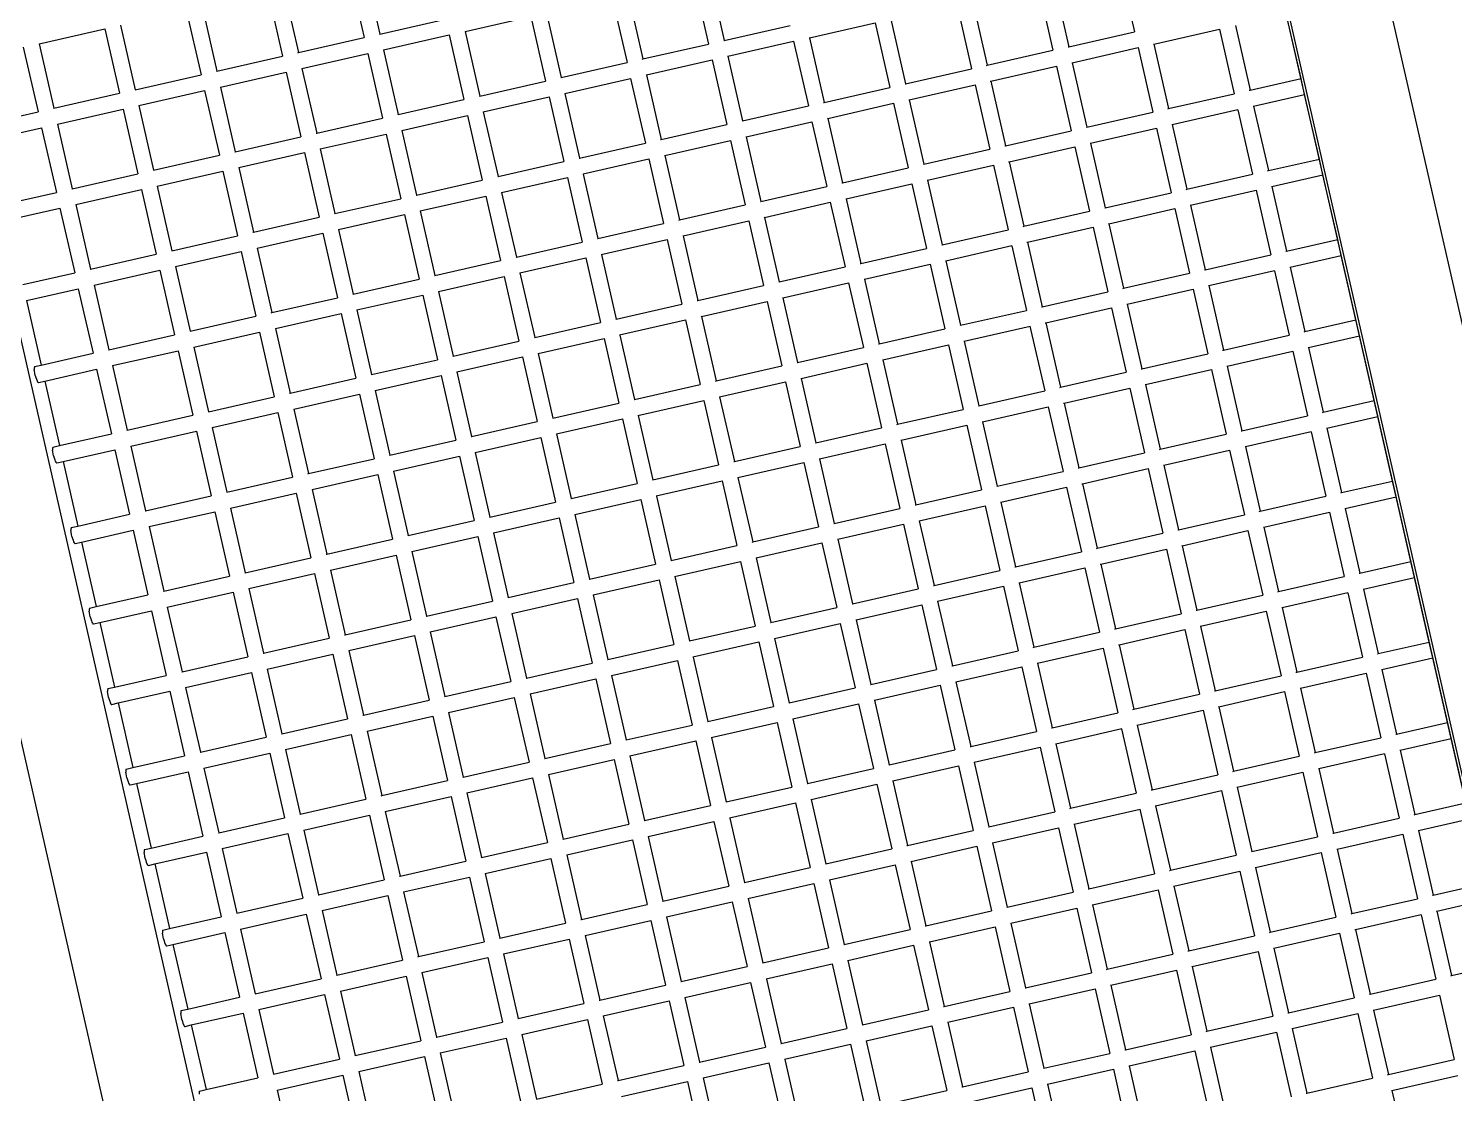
# Model space of a CAD drawing. Header units: inches. Extents: x -1841 to -80, y -100 to 1021.
# Drawn here: x -463.329 to -462.561, y 568.249 to 568.823 of the extents above; entities that cross this region are included whole.
import ezdxf

# ---------------------------------------------------------------- set-up
doc = ezdxf.new("R2010")
doc.units = ezdxf.units.IN
doc.header["$MEASUREMENT"] = 0
doc.layers.add('Edges', color=7, linetype='Continuous')

# ---------------------------------------------------------------- blocks, each defined once
blk = doc.blocks.new('infrared patio heater fr')
at = {"layer": 'Edges'}
for p, q in [((-40, 8.228), (40, 8.228)), ((-40, 6.998), (40, 6.998)), ((38, 6.971), (-38, 6.971)), ((1.406, 6.971), (0.593, 6.971)), ((1.406, 6.329), (1.406, 6.971)), ((1.606, 6.971), (1.406, 6.971)), ((1.607, 6.329), (1.606, 6.971)), ((2.42, 6.971), (1.606, 6.971)), ((2.42, 6.329), (2.42, 6.971)), ((2.619, 6.971), (2.42, 6.971)), ((2.621, 6.329), (2.619, 6.971)), ((3.433, 6.971), (2.619, 6.971)), ((3.433, 6.329), (3.433, 6.971)), ((3.633, 6.971), (3.433, 6.971)), ((3.634, 6.329), (3.633, 6.971)), ((4.446, 6.971), (3.633, 6.971)), ((4.446, 6.329), (4.446, 6.971)), ((4.646, 6.971), (4.446, 6.971)), ((4.647, 6.329), (4.646, 6.971)), ((5.46, 6.971), (4.646, 6.971)), ((5.46, 6.329), (5.46, 6.971)), ((5.659, 6.971), (5.46, 6.971)), ((5.661, 6.329), (5.659, 6.971)), ((6.473, 6.971), (5.659, 6.971)), ((6.473, 6.329), (6.473, 6.971)), ((6.673, 6.971), (6.473, 6.971)), ((6.674, 6.329), (6.673, 6.971)), ((7.486, 6.971), (6.673, 6.971)), ((7.486, 6.329), (7.486, 6.971)), ((7.686, 6.971), (7.486, 6.971)), ((7.687, 6.329), (7.686, 6.971)), ((8.5, 6.971), (7.686, 6.971)), ((8.5, 6.329), (8.5, 6.971)), ((8.699, 6.971), (8.5, 6.971)), ((8.701, 6.329), (8.699, 6.971)), ((9.513, 6.971), (8.699, 6.971)), ((9.513, 6.329), (9.513, 6.971)), ((9.713, 6.971), (9.513, 6.971)), ((9.714, 6.329), (9.713, 6.971)), ((10.526, 6.971), (9.713, 6.971)), ((10.526, 6.329), (10.526, 6.971)), ((10.727, 6.329), (10.726, 6.971)), ((11.54, 6.329), (11.54, 6.971)), ((11.741, 6.329), (11.739, 6.971)), ((12.553, 6.329), (12.553, 6.971)), ((0.594, 6.329), (1.406, 6.329)), ((1.406, 6.318), (1.406, 6.329)), ((1.606, 6.325), (1.607, 6.329)), ((1.607, 6.329), (2.42, 6.329)), ((2.42, 6.318), (2.42, 6.329)), ((2.619, 6.325), (2.621, 6.329)), ((2.621, 6.329), (3.433, 6.329)), ((3.433, 6.318), (3.433, 6.329)), ((3.633, 6.325), (3.634, 6.329)), ((3.634, 6.329), (4.446, 6.329)), ((4.446, 6.318), (4.446, 6.329)), ((4.646, 6.325), (4.647, 6.329)), ((4.647, 6.329), (5.46, 6.329)), ((5.46, 6.318), (5.46, 6.329)), ((5.659, 6.325), (5.661, 6.329)), ((5.661, 6.329), (6.473, 6.329)), ((6.473, 6.318), (6.473, 6.329)), ((6.673, 6.325), (6.674, 6.329)), ((6.674, 6.329), (7.486, 6.329)), ((7.486, 6.318), (7.486, 6.329)), ((7.686, 6.325), (7.687, 6.329)), ((7.687, 6.329), (8.5, 6.329)), ((8.5, 6.323), (8.5, 6.329)), ((8.5, 6.318), (8.5, 6.323)), ((8.699, 6.325), (8.701, 6.329)), ((8.701, 6.329), (9.513, 6.329)), ((9.513, 6.318), (9.513, 6.329)), ((9.713, 6.325), (9.714, 6.329)), ((9.714, 6.329), (10.526, 6.329)), ((10.526, 6.318), (10.526, 6.329)), ((10.726, 6.325), (10.727, 6.329)), ((10.727, 6.329), (11.54, 6.329)), ((11.54, 6.318), (11.54, 6.329)), ((11.739, 6.325), (11.741, 6.329)), ((11.741, 6.329), (12.553, 6.329)), ((12.553, 6.318), (12.553, 6.329)), ((0.594, 5.303), (0.593, 6.131)), ((0.595, 6.131), (1.406, 6.131)), ((1.406, 5.303), (1.406, 6.131)), ((1.607, 5.303), (1.606, 6.131)), ((1.609, 6.131), (2.42, 6.131)), ((2.42, 5.303), (2.42, 6.131)), ((2.621, 5.303), (2.619, 6.131)), ((2.622, 6.131), (3.433, 6.131)), ((3.433, 5.303), (3.433, 6.131)), ((3.634, 5.303), (3.633, 6.131)), ((3.635, 6.131), (4.446, 6.131)), ((4.446, 5.303), (4.446, 6.131)), ((4.647, 5.303), (4.646, 6.131)), ((4.649, 6.131), (5.46, 6.131)), ((5.46, 5.303), (5.46, 6.131)), ((5.661, 5.303), (5.659, 6.131)), ((5.662, 6.131), (6.473, 6.131)), ((6.473, 5.303), (6.473, 6.131)), ((6.674, 5.303), (6.673, 6.131)), ((6.675, 6.131), (7.486, 6.131)), ((7.486, 5.303), (7.486, 6.131)), ((7.687, 5.303), (7.686, 6.131)), ((7.689, 6.131), (8.5, 6.131)), ((8.5, 5.303), (8.5, 6.131)), ((8.701, 5.303), (8.699, 6.131)), ((8.702, 6.131), (9.513, 6.131)), ((9.513, 5.303), (9.513, 6.131)), ((9.714, 5.303), (9.713, 6.131)), ((9.715, 6.131), (10.526, 6.131)), ((10.526, 5.303), (10.526, 6.131)), ((10.727, 5.303), (10.726, 6.131)), ((10.729, 6.131), (11.54, 6.131)), ((11.54, 5.303), (11.54, 6.131)), ((11.741, 5.303), (11.739, 6.131)), ((11.742, 6.131), (12.553, 6.131)), ((12.553, 5.303), (12.553, 6.131)), ((12.754, 5.303), (12.753, 6.131)), ((12.755, 6.131), (13.566, 6.131)), ((13.566, 5.303), (13.566, 6.131)), ((13.767, 5.303), (13.766, 6.131)), ((0.593, 5.299), (0.594, 5.303)), ((0.594, 5.303), (1.406, 5.303)), ((1.406, 5.295), (1.406, 5.303)), ((1.606, 5.299), (1.607, 5.303)), ((1.607, 5.303), (2.42, 5.303)), ((2.42, 5.295), (2.42, 5.303)), ((2.619, 5.299), (2.621, 5.303)), ((2.621, 5.303), (3.433, 5.303)), ((3.433, 5.295), (3.433, 5.303)), ((3.633, 5.299), (3.634, 5.303)), ((3.634, 5.303), (4.446, 5.303)), ((4.446, 5.293), (4.446, 5.303)), ((4.646, 5.299), (4.647, 5.303)), ((4.647, 5.303), (5.46, 5.303)), ((5.46, 5.295), (5.46, 5.303)), ((5.659, 5.299), (5.661, 5.303)), ((5.661, 5.303), (6.473, 5.303)), ((6.473, 5.293), (6.473, 5.303)), ((6.673, 5.299), (6.674, 5.303)), ((6.674, 5.303), (7.486, 5.303)), ((7.486, 5.295), (7.486, 5.303)), ((7.686, 5.299), (7.687, 5.303)), ((7.687, 5.303), (8.5, 5.303)), ((8.5, 5.297), (8.5, 5.303)), ((8.5, 5.293), (8.5, 5.297)), ((8.699, 5.299), (8.701, 5.303)), ((8.701, 5.303), (9.513, 5.303)), ((9.513, 5.295), (9.513, 5.303)), ((9.713, 5.299), (9.714, 5.303)), ((9.714, 5.303), (10.526, 5.303)), ((10.526, 5.295), (10.526, 5.303)), ((10.726, 5.299), (10.727, 5.303)), ((10.727, 5.303), (11.54, 5.303)), ((11.54, 5.295), (11.54, 5.303)), ((11.739, 5.299), (11.741, 5.303)), ((11.741, 5.303), (12.553, 5.303)), ((12.553, 5.295), (12.553, 5.303)), ((12.753, 5.299), (12.754, 5.303)), ((12.754, 5.303), (13.566, 5.303)), ((13.566, 5.293), (13.566, 5.303)), ((13.766, 5.299), (13.767, 5.303)), ((13.767, 5.303), (14.58, 5.303)), ((-0.421, 5.105), (0.393, 5.105)), ((0.393, 4.277), (0.393, 5.105)), ((0.593, 5.105), (1.406, 5.105)), ((0.594, 4.277), (0.593, 5.105)), ((1.406, 4.277), (1.406, 5.105)), ((1.606, 5.105), (2.42, 5.105)), ((1.607, 4.277), (1.606, 5.105)), ((2.42, 4.277), (2.42, 5.105)), ((2.619, 5.105), (3.433, 5.105)), ((2.621, 4.277), (2.619, 5.105)), ((3.433, 4.277), (3.433, 5.105)), ((3.633, 5.105), (4.446, 5.105)), ((3.634, 4.277), (3.633, 5.105)), ((4.446, 4.277), (4.446, 5.105)), ((4.646, 5.105), (5.46, 5.105)), ((4.647, 4.277), (4.646, 5.105)), ((5.46, 4.277), (5.46, 5.105)), ((5.659, 5.105), (6.473, 5.105)), ((5.661, 4.277), (5.659, 5.105)), ((6.473, 4.277), (6.473, 5.105)), ((6.673, 5.105), (7.486, 5.105)), ((6.674, 4.277), (6.673, 5.105)), ((7.486, 4.277), (7.486, 5.105)), ((7.686, 5.105), (8.5, 5.105)), ((7.687, 4.277), (7.686, 5.105)), ((8.5, 4.277), (8.5, 5.105)), ((8.699, 5.105), (9.513, 5.105)), ((8.701, 4.277), (8.699, 5.105)), ((9.513, 4.277), (9.513, 5.105)), ((9.713, 5.105), (10.526, 5.105)), ((9.714, 4.277), (9.713, 5.105)), ((10.526, 4.277), (10.526, 5.105)), ((10.726, 5.105), (11.54, 5.105)), ((10.727, 4.277), (10.726, 5.105)), ((11.54, 4.277), (11.54, 5.105)), ((11.739, 5.105), (12.553, 5.105)), ((11.741, 4.277), (11.739, 5.105)), ((12.553, 4.277), (12.553, 5.105)), ((12.753, 5.105), (13.566, 5.105)), ((12.754, 4.277), (12.753, 5.105)), ((13.566, 4.277), (13.566, 5.105)), ((-0.419, 4.277), (0.393, 4.277)), ((0.393, 4.269), (0.393, 4.277)), ((0.593, 4.273), (0.594, 4.277)), ((0.594, 4.277), (1.406, 4.277)), ((1.406, 4.271), (1.406, 4.277)), ((1.606, 4.273), (1.607, 4.277)), ((1.607, 4.277), (2.42, 4.277)), ((2.42, 4.269), (2.42, 4.277)), ((2.619, 4.273), (2.621, 4.277)), ((2.621, 4.277), (3.433, 4.277)), ((3.433, 4.269), (3.433, 4.277)), ((3.633, 4.273), (3.634, 4.277)), ((3.634, 4.277), (4.446, 4.277)), ((4.446, 4.267), (4.446, 4.277)), ((4.646, 4.273), (4.647, 4.277)), ((4.647, 4.277), (5.46, 4.277)), ((5.46, 4.269), (5.46, 4.277)), ((5.659, 4.273), (5.661, 4.277)), ((5.661, 4.277), (6.473, 4.277)), ((6.473, 4.269), (6.473, 4.277)), ((6.673, 4.273), (6.674, 4.277)), ((6.674, 4.277), (7.486, 4.277)), ((7.486, 4.269), (7.486, 4.277)), ((7.686, 4.273), (7.687, 4.277)), ((7.687, 4.277), (8.5, 4.277)), ((8.5, 4.269), (8.5, 4.277)), ((8.699, 4.273), (8.701, 4.277)), ((8.701, 4.277), (9.513, 4.277)), ((9.513, 4.269), (9.513, 4.277)), ((9.713, 4.273), (9.714, 4.277)), ((9.714, 4.277), (10.526, 4.277)), ((10.527, 4.271), (10.526, 4.277)), ((10.726, 4.273), (10.727, 4.277)), ((10.727, 4.277), (11.54, 4.277)), ((11.54, 4.269), (11.54, 4.277)), ((11.739, 4.273), (11.741, 4.277)), ((11.741, 4.277), (12.553, 4.277)), ((12.553, 4.269), (12.553, 4.277)), ((12.753, 4.273), (12.754, 4.277)), ((12.754, 4.277), (13.566, 4.277)), ((13.566, 4.269), (13.566, 4.277)), ((-0.421, 4.079), (0.393, 4.079)), ((0.393, 3.251), (0.393, 4.079)), ((0.593, 4.079), (1.406, 4.079)), ((0.594, 3.251), (0.593, 4.079)), ((1.406, 3.251), (1.406, 4.079)), ((1.606, 4.079), (2.42, 4.079)), ((1.607, 3.251), (1.606, 4.079)), ((2.42, 3.251), (2.42, 4.079)), ((2.619, 4.079), (3.433, 4.079)), ((2.62, 3.251), (2.619, 4.079)), ((3.433, 3.251), (3.433, 4.079)), ((3.633, 4.079), (4.446, 4.079)), ((3.634, 3.251), (3.633, 4.079)), ((4.446, 3.251), (4.446, 4.079)), ((4.646, 4.079), (5.46, 4.079)), ((4.647, 3.251), (4.646, 4.079)), ((5.46, 3.251), (5.46, 4.079)), ((5.659, 4.079), (6.473, 4.079)), ((5.66, 3.251), (5.659, 4.079)), ((6.473, 3.251), (6.473, 4.079)), ((6.673, 4.079), (7.486, 4.079)), ((6.674, 3.251), (6.673, 4.079)), ((7.486, 3.251), (7.486, 4.079)), ((7.686, 4.079), (8.5, 4.079)), ((7.687, 3.251), (7.686, 4.079)), ((8.5, 3.251), (8.5, 4.079)), ((8.699, 4.079), (9.513, 4.079)), ((8.7, 3.251), (8.699, 4.079)), ((9.513, 3.251), (9.513, 4.079)), ((9.713, 4.079), (10.526, 4.079)), ((9.714, 3.251), (9.713, 4.079)), ((10.526, 3.251), (10.526, 4.079)), ((10.726, 4.079), (11.54, 4.079)), ((10.727, 3.251), (10.726, 4.079)), ((11.54, 3.251), (11.54, 4.079)), ((11.739, 4.079), (12.553, 4.079)), ((11.74, 3.251), (11.739, 4.079)), ((12.553, 3.251), (12.553, 4.079)), ((12.753, 4.079), (13.566, 4.079)), ((12.754, 3.251), (12.753, 4.079)), ((-0.42, 3.251), (0.393, 3.251)), ((0.393, 3.242), (0.393, 3.251)), ((0.593, 3.245), (0.594, 3.251)), ((0.594, 3.251), (1.406, 3.251)), ((1.406, 3.242), (1.406, 3.251)), ((1.606, 3.245), (1.607, 3.251)), ((1.607, 3.251), (2.42, 3.251)), ((2.42, 3.242), (2.42, 3.251)), ((2.619, 3.245), (2.62, 3.251)), ((2.62, 3.251), (3.433, 3.251)), ((3.433, 3.242), (3.433, 3.251)), ((3.633, 3.245), (3.634, 3.251)), ((3.634, 3.251), (4.446, 3.251)), ((4.446, 3.242), (4.446, 3.251)), ((4.646, 3.245), (4.647, 3.251)), ((4.647, 3.251), (5.46, 3.251)), ((5.46, 3.242), (5.46, 3.251)), ((5.659, 3.245), (5.66, 3.251)), ((5.66, 3.251), (6.473, 3.251)), ((6.473, 3.242), (6.473, 3.251)), ((6.673, 3.245), (6.674, 3.251)), ((6.674, 3.251), (7.486, 3.251)), ((7.486, 3.242), (7.486, 3.251)), ((7.686, 3.245), (7.687, 3.251)), ((7.687, 3.251), (8.5, 3.251)), ((8.5, 3.242), (8.5, 3.251)), ((8.699, 3.245), (8.7, 3.251)), ((8.7, 3.251), (9.513, 3.251)), ((9.513, 3.242), (9.513, 3.251)), ((9.713, 3.245), (9.714, 3.251)), ((9.714, 3.251), (10.526, 3.251)), ((10.527, 3.245), (10.526, 3.251)), ((10.526, 3.242), (10.527, 3.245)), ((10.726, 3.245), (10.727, 3.251)), ((10.727, 3.251), (11.54, 3.251)), ((11.54, 3.242), (11.54, 3.251)), ((11.739, 3.245), (11.74, 3.251)), ((11.74, 3.251), (12.553, 3.251)), ((12.553, 3.242), (12.553, 3.251)), ((12.753, 3.245), (12.754, 3.251)), ((12.754, 3.251), (13.566, 3.251)), ((-0.421, 3.053), (0.393, 3.053)), ((0.393, 2.225), (0.393, 3.053)), ((0.593, 3.053), (1.406, 3.053)), ((0.594, 2.225), (0.593, 3.053)), ((1.406, 2.225), (1.406, 3.053)), ((1.606, 3.053), (2.42, 3.053)), ((1.607, 2.225), (1.606, 3.053)), ((2.42, 2.225), (2.42, 3.053)), ((2.62, 2.225), (2.618, 3.055)), ((2.62, 3.053), (3.433, 3.053)), ((3.433, 2.225), (3.433, 3.053)), ((3.634, 2.225), (3.631, 3.055)), ((3.633, 3.053), (4.446, 3.053)), ((4.446, 2.225), (4.446, 3.053)), ((4.646, 3.053), (5.46, 3.053)), ((4.647, 2.225), (4.646, 3.053)), ((5.46, 2.225), (5.46, 3.053)), ((5.659, 3.053), (6.473, 3.053)), ((5.66, 2.225), (5.659, 3.053)), ((6.473, 2.225), (6.473, 3.053)), ((6.673, 3.053), (7.486, 3.053)), ((6.674, 2.225), (6.673, 3.053)), ((7.486, 2.225), (7.486, 3.053)), ((7.686, 3.053), (8.5, 3.053)), ((7.687, 2.225), (7.686, 3.053)), ((8.5, 2.225), (8.5, 3.053)), ((8.7, 2.225), (8.698, 3.055)), ((8.7, 3.053), (9.513, 3.053)), ((9.513, 2.225), (9.513, 3.053)), ((9.714, 2.225), (9.711, 3.055)), ((9.713, 3.053), (10.526, 3.053)), ((10.526, 2.225), (10.526, 3.053)), ((10.726, 3.053), (11.54, 3.053)), ((10.727, 2.225), (10.726, 3.053)), ((11.54, 2.225), (11.54, 3.053)), ((11.739, 3.053), (12.553, 3.053)), ((11.74, 2.225), (11.739, 3.053)), ((12.553, 2.225), (12.553, 3.053)), ((12.753, 3.053), (13.566, 3.053)), ((12.754, 2.225), (12.753, 3.053)), ((-0.42, 2.225), (0.393, 2.225)), ((0.393, 2.218), (0.393, 2.225)), ((0.593, 2.221), (0.594, 2.225)), ((0.594, 2.225), (1.406, 2.225)), ((1.406, 2.218), (1.406, 2.225)), ((1.606, 2.221), (1.607, 2.225)), ((1.607, 2.225), (2.42, 2.225)), ((2.42, 2.218), (2.42, 2.225)), ((2.619, 2.221), (2.62, 2.225)), ((2.62, 2.225), (3.433, 2.225)), ((3.433, 2.218), (3.433, 2.225)), ((3.633, 2.221), (3.634, 2.225)), ((3.634, 2.225), (4.446, 2.225)), ((4.446, 2.218), (4.446, 2.225)), ((4.646, 2.221), (4.647, 2.225)), ((4.647, 2.225), (5.46, 2.225)), ((5.46, 2.218), (5.46, 2.225)), ((5.659, 2.221), (5.66, 2.225)), ((5.66, 2.225), (6.473, 2.225)), ((6.473, 2.218), (6.473, 2.225)), ((6.673, 2.221), (6.674, 2.225)), ((6.674, 2.225), (7.486, 2.225)), ((7.486, 2.218), (7.486, 2.225)), ((7.686, 2.221), (7.687, 2.225)), ((7.687, 2.225), (8.5, 2.225)), ((8.5, 2.218), (8.5, 2.225)), ((8.699, 2.221), (8.7, 2.225)), ((8.7, 2.225), (9.513, 2.225)), ((9.513, 2.218), (9.513, 2.225)), ((9.713, 2.221), (9.714, 2.225)), ((9.714, 2.225), (10.526, 2.225)), ((10.526, 2.218), (10.526, 2.225)), ((10.726, 2.221), (10.727, 2.225)), ((10.727, 2.225), (11.54, 2.225)), ((11.54, 2.218), (11.54, 2.225)), ((11.739, 2.221), (11.74, 2.225)), ((11.74, 2.225), (12.553, 2.225)), ((12.553, 2.218), (12.553, 2.225)), ((12.753, 2.221), (12.754, 2.225)), ((12.754, 2.225), (13.566, 2.225)), ((-0.421, 2.027), (0.393, 2.027)), ((-0.42, 1.199), (-0.421, 2.027)), ((0.393, 1.199), (0.393, 2.027)), ((0.593, 2.027), (1.406, 2.027)), ((0.594, 1.199), (0.593, 2.027)), ((1.406, 1.199), (1.406, 2.027)), ((1.606, 2.027), (2.42, 2.027)), ((1.607, 1.199), (1.606, 2.027)), ((2.42, 1.199), (2.42, 2.027)), ((2.619, 2.027), (3.433, 2.027)), ((2.62, 1.199), (2.619, 2.027)), ((3.433, 1.199), (3.433, 2.027)), ((3.633, 2.027), (4.446, 2.027)), ((3.634, 1.199), (3.633, 2.027)), ((4.446, 1.199), (4.446, 2.027)), ((4.646, 2.027), (5.46, 2.027)), ((4.647, 1.199), (4.646, 2.027)), ((5.46, 1.199), (5.46, 2.027)), ((5.659, 2.027), (6.473, 2.027)), ((5.659, 1.199), (5.659, 2.027)), ((6.473, 1.199), (6.473, 2.027)), ((6.673, 2.027), (7.486, 2.027)), ((6.673, 1.199), (6.673, 2.027)), ((7.486, 1.199), (7.486, 2.027)), ((7.686, 2.027), (8.5, 2.027)), ((7.687, 1.199), (7.686, 2.027)), ((8.5, 1.199), (8.5, 2.027)), ((8.699, 2.027), (9.513, 2.027)), ((8.7, 1.199), (8.699, 2.027)), ((9.513, 1.199), (9.513, 2.027)), ((9.713, 2.027), (10.526, 2.027)), ((9.714, 1.199), (9.713, 2.027)), ((10.526, 1.199), (10.526, 2.027)), ((10.726, 2.027), (11.54, 2.027)), ((10.727, 1.199), (10.726, 2.027)), ((11.54, 1.199), (11.54, 2.027)), ((11.739, 2.027), (12.553, 2.027)), ((11.74, 1.199), (11.739, 2.027)), ((12.553, 1.199), (12.553, 2.027)), ((12.753, 2.027), (13.566, 2.027)), ((12.754, 1.199), (12.753, 2.027)), ((-0.421, 1.196), (-0.42, 1.199)), ((-0.42, 1.199), (0.393, 1.199)), ((0.393, 1.193), (0.393, 1.199)), ((0.593, 1.196), (0.594, 1.199)), ((0.594, 1.199), (1.406, 1.199)), ((1.406, 1.193), (1.406, 1.199)), ((1.606, 1.196), (1.607, 1.199)), ((1.607, 1.199), (2.42, 1.199)), ((2.42, 1.193), (2.42, 1.199)), ((2.619, 1.196), (2.62, 1.199)), ((2.62, 1.199), (3.433, 1.199)), ((3.433, 1.193), (3.433, 1.199)), ((3.633, 1.196), (3.634, 1.199)), ((3.634, 1.199), (4.446, 1.199)), ((4.446, 1.193), (4.446, 1.199)), ((4.646, 1.196), (4.647, 1.199)), ((4.647, 1.199), (5.46, 1.199)), ((5.46, 1.193), (5.46, 1.199)), ((5.659, 1.196), (5.659, 1.199)), ((5.659, 1.199), (6.473, 1.199)), ((6.473, 1.193), (6.473, 1.199)), ((6.673, 1.196), (6.673, 1.199)), ((6.673, 1.199), (7.486, 1.199)), ((7.486, 1.193), (7.486, 1.199)), ((7.686, 1.196), (7.687, 1.199)), ((7.687, 1.199), (8.5, 1.199)), ((8.5, 1.193), (8.5, 1.199)), ((8.699, 1.196), (8.7, 1.199)), ((8.7, 1.199), (9.513, 1.199)), ((9.513, 1.193), (9.513, 1.199)), ((9.713, 1.196), (9.714, 1.199)), ((9.714, 1.199), (10.526, 1.199)), ((10.526, 1.193), (10.526, 1.199)), ((10.726, 1.196), (10.727, 1.199)), ((10.727, 1.199), (11.54, 1.199)), ((11.54, 1.193), (11.54, 1.199)), ((11.739, 1.196), (11.74, 1.199)), ((11.74, 1.199), (12.553, 1.199)), ((12.553, 1.193), (12.553, 1.199)), ((12.753, 1.196), (12.754, 1.199)), ((12.754, 1.199), (13.566, 1.199)), ((-0.62, 0.173), (-0.62, 1.001)), ((-0.421, 1.001), (0.393, 1.001)), ((-0.42, 0.173), (-0.421, 1.001)), ((0.393, 0.173), (0.393, 1.001)), ((0.593, 1.001), (1.406, 1.001)), ((0.594, 0.173), (0.593, 1.001)), ((1.406, 0.173), (1.406, 1.001)), ((1.606, 1.001), (2.42, 1.001)), ((1.607, 0.173), (1.606, 1.001)), ((2.42, 0.173), (2.42, 1.001)), ((2.619, 1.001), (3.433, 1.001)), ((2.62, 0.173), (2.619, 1.001)), ((3.433, 0.173), (3.433, 1.001)), ((3.633, 1.001), (4.446, 1.001)), ((3.634, 0.173), (3.633, 1.001)), ((4.446, 0.173), (4.446, 1.001)), ((4.646, 1.001), (5.46, 1.001)), ((4.647, 0.173), (4.646, 1.001)), ((5.46, 0.173), (5.46, 1.001)), ((5.659, 1.001), (6.473, 1.001)), ((5.66, 0.173), (5.659, 1.001)), ((6.473, 0.173), (6.473, 1.001)), ((6.673, 1.001), (7.486, 1.001)), ((6.674, 0.173), (6.673, 1.001)), ((7.486, 0.173), (7.486, 1.001)), ((7.686, 1.001), (8.5, 1.001)), ((7.687, 0.173), (7.686, 1.001)), ((8.5, 0.173), (8.5, 1.001)), ((8.699, 1.001), (9.513, 1.001)), ((8.7, 0.173), (8.699, 1.001)), ((9.513, 0.173), (9.513, 1.001)), ((9.713, 1.001), (10.526, 1.001)), ((9.714, 0.173), (9.713, 1.001)), ((10.526, 0.173), (10.526, 1.001)), ((10.726, 1.001), (11.54, 1.001)), ((10.727, 0.173), (10.726, 1.001)), ((11.54, 0.173), (11.54, 1.001)), ((11.739, 1.001), (12.553, 1.001)), ((11.74, 0.173), (11.739, 1.001)), ((12.553, 0.173), (12.553, 1.001)), ((12.753, 1.001), (13.566, 1.001)), ((12.754, 0.173), (12.753, 1.001)), ((-1.433, 0.173), (-0.62, 0.173)), ((-0.62, 0.167), (-0.62, 0.173)), ((-0.421, 0.17), (-0.42, 0.173)), ((-0.42, 0.173), (0.393, 0.173)), ((0.393, 0.167), (0.393, 0.173)), ((0.593, 0.17), (0.594, 0.173)), ((0.594, 0.173), (1.406, 0.173)), ((1.406, 0.167), (1.406, 0.173)), ((1.606, 0.17), (1.607, 0.173)), ((1.607, 0.173), (2.42, 0.173)), ((2.42, 0.167), (2.42, 0.173)), ((2.619, 0.17), (2.62, 0.173)), ((2.62, 0.173), (3.433, 0.173)), ((3.433, 0.167), (3.433, 0.173)), ((3.633, 0.17), (3.634, 0.173)), ((3.634, 0.173), (4.446, 0.173)), ((4.446, 0.167), (4.446, 0.173)), ((4.646, 0.17), (4.647, 0.173)), ((4.647, 0.173), (5.46, 0.173)), ((5.46, 0.167), (5.46, 0.173)), ((5.659, 0.17), (5.66, 0.173)), ((5.66, 0.173), (6.473, 0.173)), ((6.473, 0.167), (6.473, 0.173)), ((6.673, 0.17), (6.674, 0.173)), ((6.674, 0.173), (7.486, 0.173)), ((7.486, 0.167), (7.486, 0.173)), ((7.686, 0.17), (7.687, 0.173)), ((7.687, 0.173), (8.5, 0.173)), ((8.5, 0.167), (8.5, 0.173)), ((8.699, 0.17), (8.7, 0.173)), ((8.7, 0.173), (9.513, 0.173)), ((9.513, 0.167), (9.513, 0.173)), ((9.713, 0.17), (9.714, 0.173)), ((9.714, 0.173), (10.526, 0.173)), ((10.526, 0.167), (10.526, 0.173)), ((10.726, 0.17), (10.727, 0.173)), ((10.727, 0.173), (11.54, 0.173)), ((11.54, 0.167), (11.54, 0.173)), ((11.739, 0.17), (11.74, 0.173)), ((11.74, 0.173), (12.553, 0.173)), ((12.553, 0.167), (12.553, 0.173)), ((-1.434, -0.026), (-0.62, -0.025)), ((-0.62, -0.853), (-0.62, -0.025)), ((-0.421, -0.026), (0.393, -0.025)), ((-0.419, -0.853), (-0.421, -0.026)), ((0.393, -0.853), (0.393, -0.025)), ((0.593, -0.026), (1.406, -0.025)), ((0.594, -0.853), (0.593, -0.026)), ((1.406, -0.853), (1.406, -0.025)), ((1.606, -0.026), (2.42, -0.025)), ((1.608, -0.853), (1.606, -0.026)), ((2.42, -0.853), (2.42, -0.025)), ((2.619, -0.026), (3.433, -0.025)), ((2.621, -0.853), (2.619, -0.026)), ((3.433, -0.853), (3.433, -0.025)), ((3.633, -0.026), (4.446, -0.025)), ((3.634, -0.853), (3.633, -0.026)), ((4.446, -0.853), (4.446, -0.025)), ((4.646, -0.026), (5.46, -0.025)), ((4.648, -0.853), (4.646, -0.026)), ((5.46, -0.853), (5.46, -0.025)), ((5.659, -0.026), (6.473, -0.025)), ((5.661, -0.853), (5.659, -0.026)), ((6.473, -0.853), (6.473, -0.025)), ((6.673, -0.026), (7.486, -0.025)), ((6.674, -0.853), (6.673, -0.026)), ((7.486, -0.853), (7.486, -0.025)), ((7.686, -0.026), (8.5, -0.025)), ((7.688, -0.853), (7.686, -0.026)), ((8.5, -0.853), (8.5, -0.025)), ((8.699, -0.026), (9.513, -0.025)), ((8.701, -0.853), (8.699, -0.026)), ((9.513, -0.853), (9.513, -0.025)), ((9.713, -0.026), (10.526, -0.025)), ((9.714, -0.853), (9.713, -0.026)), ((10.526, -0.853), (10.526, -0.025)), ((10.726, -0.026), (11.54, -0.025)), ((10.728, -0.853), (10.726, -0.026)), ((11.54, -0.853), (11.54, -0.025)), ((11.739, -0.026), (12.553, -0.025)), ((11.741, -0.853), (11.739, -0.026)), ((12.553, -0.853), (12.553, -0.025)), ((-1.432, -0.853), (-0.62, -0.853)), ((-0.62, -0.859), (-0.62, -0.853)), ((-0.421, -0.855), (-0.419, -0.853)), ((-0.419, -0.853), (0.393, -0.853)), ((0.393, -0.859), (0.393, -0.853)), ((0.593, -0.855), (0.594, -0.853)), ((0.594, -0.853), (1.406, -0.853)), ((1.406, -0.859), (1.406, -0.853)), ((1.606, -0.855), (1.608, -0.853)), ((1.608, -0.853), (2.42, -0.853)), ((2.42, -0.859), (2.42, -0.853)), ((2.619, -0.855), (2.621, -0.853)), ((2.621, -0.853), (3.433, -0.853)), ((3.433, -0.859), (3.433, -0.853)), ((3.633, -0.855), (3.634, -0.853)), ((3.634, -0.853), (4.446, -0.853)), ((4.446, -0.859), (4.446, -0.853)), ((4.646, -0.855), (4.648, -0.853)), ((4.648, -0.853), (5.46, -0.853)), ((5.46, -0.859), (5.46, -0.853)), ((5.659, -0.855), (5.661, -0.853)), ((5.661, -0.853), (6.473, -0.853)), ((6.473, -0.859), (6.473, -0.853)), ((6.673, -0.855), (6.674, -0.853)), ((6.674, -0.853), (7.486, -0.853)), ((7.486, -0.859), (7.486, -0.853)), ((7.686, -0.855), (7.688, -0.853)), ((7.688, -0.853), (8.5, -0.853)), ((8.5, -0.859), (8.5, -0.853)), ((8.699, -0.855), (8.701, -0.853)), ((8.701, -0.853), (9.513, -0.853)), ((9.513, -0.859), (9.513, -0.853)), ((9.713, -0.855), (9.714, -0.853)), ((9.714, -0.853), (10.526, -0.853)), ((10.526, -0.859), (10.526, -0.853)), ((10.726, -0.855), (10.728, -0.853)), ((10.728, -0.853), (11.54, -0.853)), ((11.54, -0.859), (11.54, -0.853)), ((11.739, -0.855), (11.741, -0.853)), ((11.741, -0.853), (12.553, -0.853)), ((-1.434, -1.052), (-0.62, -1.051)), ((-0.62, -1.879), (-0.62, -1.051)), ((-0.421, -1.052), (0.393, -1.051)), ((-0.421, -1.881), (-0.421, -1.052)), ((0.393, -1.879), (0.393, -1.051)), ((0.593, -1.052), (1.406, -1.051)), ((0.593, -1.881), (0.593, -1.052)), ((1.406, -1.879), (1.406, -1.051)), ((1.606, -1.052), (2.42, -1.051)), ((1.606, -1.881), (1.606, -1.052)), ((2.42, -1.879), (2.42, -1.051)), ((2.619, -1.052), (3.433, -1.051)), ((2.619, -1.881), (2.619, -1.052)), ((3.433, -1.879), (3.433, -1.051)), ((3.633, -1.052), (4.446, -1.051)), ((3.633, -1.881), (3.633, -1.052)), ((4.446, -1.879), (4.446, -1.051)), ((4.646, -1.052), (5.46, -1.051)), ((4.646, -1.881), (4.646, -1.052)), ((5.46, -1.879), (5.46, -1.051)), ((5.659, -1.052), (6.473, -1.051)), ((5.659, -1.881), (5.659, -1.052)), ((6.473, -1.879), (6.473, -1.051)), ((6.673, -1.052), (7.486, -1.051)), ((6.673, -1.881), (6.673, -1.052)), ((7.486, -1.879), (7.486, -1.051)), ((7.686, -1.052), (8.5, -1.051)), ((7.686, -1.881), (7.686, -1.052)), ((8.5, -1.879), (8.5, -1.051)), ((8.699, -1.052), (9.513, -1.051)), ((8.699, -1.881), (8.699, -1.052)), ((9.513, -1.879), (9.513, -1.051)), ((9.713, -1.052), (10.526, -1.051)), ((9.713, -1.881), (9.713, -1.052)), ((10.526, -1.879), (10.526, -1.051)), ((10.726, -1.052), (11.54, -1.051)), ((10.726, -1.881), (10.726, -1.052)), ((11.54, -1.879), (11.54, -1.051)), ((11.739, -1.052), (12.553, -1.051)), ((11.739, -1.881), (11.739, -1.052)), ((-1.431, -1.879), (-0.62, -1.879)), ((-0.62, -1.884), (-0.62, -1.879)), ((-0.418, -1.879), (0.393, -1.879)), ((0.393, -1.884), (0.393, -1.879)), ((0.595, -1.879), (1.406, -1.879)), ((1.406, -1.884), (1.406, -1.879)), ((1.609, -1.879), (2.42, -1.879)), ((2.42, -1.884), (2.42, -1.879)), ((2.622, -1.879), (3.433, -1.879)), ((3.433, -1.884), (3.433, -1.879)), ((3.635, -1.879), (4.446, -1.879)), ((4.446, -1.884), (4.446, -1.879)), ((4.649, -1.879), (5.46, -1.879)), ((5.46, -1.884), (5.46, -1.879)), ((5.662, -1.879), (6.473, -1.879)), ((6.473, -1.884), (6.473, -1.879)), ((6.675, -1.879), (7.486, -1.879)), ((7.486, -1.884), (7.486, -1.879)), ((7.689, -1.879), (8.5, -1.879)), ((8.5, -1.884), (8.5, -1.879)), ((8.702, -1.879), (9.513, -1.879)), ((9.513, -1.884), (9.513, -1.879)), ((9.715, -1.879), (10.526, -1.879)), ((10.526, -1.884), (10.526, -1.879)), ((10.729, -1.879), (11.54, -1.879)), ((11.54, -1.884), (11.54, -1.879)), ((11.742, -1.879), (12.553, -1.879)), ((-1.434, -2.905), (-1.434, -2.077)), ((-1.434, -2.077), (-0.62, -2.077)), ((-0.62, -2.905), (-0.62, -2.077)), ((-0.421, -2.905), (-0.421, -2.077)), ((-0.421, -2.077), (0.393, -2.077)), ((0.393, -2.905), (0.393, -2.077)), ((0.593, -2.905), (0.593, -2.077)), ((0.593, -2.077), (1.406, -2.077)), ((1.406, -2.905), (1.406, -2.077)), ((1.606, -2.905), (1.606, -2.077)), ((1.606, -2.077), (2.42, -2.077)), ((2.42, -2.905), (2.42, -2.077)), ((2.619, -2.905), (2.619, -2.077)), ((2.619, -2.077), (3.433, -2.077)), ((3.433, -2.905), (3.433, -2.077)), ((3.633, -2.905), (3.633, -2.077)), ((3.633, -2.077), (4.446, -2.077)), ((4.446, -2.905), (4.446, -2.077)), ((4.646, -2.905), (4.646, -2.077)), ((4.646, -2.077), (5.46, -2.077)), ((5.46, -2.905), (5.46, -2.077)), ((5.659, -2.905), (5.659, -2.077)), ((5.659, -2.077), (6.473, -2.077)), ((6.473, -2.905), (6.473, -2.077)), ((6.673, -2.905), (6.673, -2.077)), ((6.673, -2.077), (7.486, -2.077)), ((7.486, -2.905), (7.486, -2.077)), ((7.686, -2.905), (7.686, -2.077)), ((7.686, -2.077), (8.5, -2.077)), ((8.5, -2.905), (8.5, -2.077)), ((8.699, -2.905), (8.699, -2.077)), ((8.699, -2.077), (9.513, -2.077)), ((9.513, -2.905), (9.513, -2.077)), ((9.713, -2.905), (9.713, -2.077)), ((9.713, -2.077), (10.526, -2.077)), ((10.526, -2.905), (10.526, -2.077)), ((10.726, -2.905), (10.726, -2.077)), ((10.726, -2.077), (11.54, -2.077)), ((11.54, -2.905), (11.54, -2.077)), ((11.739, -2.905), (11.739, -2.077)), ((11.739, -2.077), (12.553, -2.077)), ((-1.434, -2.905), (-0.62, -2.905)), ((-0.62, -2.909), (-0.62, -2.905)), ((-0.421, -2.905), (0.393, -2.905)), ((0.393, -2.909), (0.393, -2.905)), ((0.593, -2.905), (1.406, -2.905)), ((1.406, -2.909), (1.406, -2.905)), ((1.606, -2.905), (2.42, -2.905)), ((2.42, -2.909), (2.42, -2.905)), ((2.619, -2.905), (3.433, -2.905)), ((3.433, -2.909), (3.433, -2.905)), ((3.633, -2.905), (4.446, -2.905)), ((4.446, -2.909), (4.446, -2.905)), ((4.646, -2.905), (5.46, -2.905)), ((5.46, -2.909), (5.46, -2.905)), ((5.659, -2.905), (6.473, -2.905)), ((6.473, -2.909), (6.473, -2.905)), ((6.673, -2.905), (7.486, -2.905)), ((7.486, -2.909), (7.486, -2.905)), ((7.686, -2.905), (8.5, -2.905)), ((8.5, -2.909), (8.5, -2.905)), ((8.699, -2.905), (9.513, -2.905)), ((9.513, -2.909), (9.513, -2.905)), ((9.713, -2.905), (10.526, -2.905)), ((10.526, -2.909), (10.526, -2.905)), ((10.726, -2.905), (11.54, -2.905)), ((11.54, -2.909), (11.54, -2.905)), ((11.739, -2.905), (12.553, -2.905)), ((-1.634, -3.931), (-1.634, -3.103)), ((-1.434, -3.931), (-1.434, -3.103)), ((-1.434, -3.103), (-0.62, -3.103)), ((-0.62, -3.931), (-0.62, -3.103)), ((-0.421, -3.931), (-0.421, -3.103)), ((-0.421, -3.103), (0.393, -3.103)), ((0.393, -3.931), (0.393, -3.103)), ((0.593, -3.931), (0.593, -3.103)), ((0.593, -3.103), (1.406, -3.103)), ((1.406, -3.931), (1.406, -3.103)), ((1.606, -3.931), (1.606, -3.103)), ((1.606, -3.103), (2.42, -3.103)), ((2.42, -3.931), (2.42, -3.103)), ((2.619, -3.931), (2.619, -3.103)), ((2.619, -3.103), (3.433, -3.103)), ((3.433, -3.931), (3.433, -3.103)), ((3.633, -3.931), (3.633, -3.103)), ((3.633, -3.103), (4.446, -3.103)), ((4.446, -3.931), (4.446, -3.103)), ((4.646, -3.931), (4.646, -3.103)), ((4.646, -3.103), (5.46, -3.103)), ((5.46, -3.931), (5.46, -3.103)), ((5.659, -3.931), (5.659, -3.103)), ((5.659, -3.103), (6.473, -3.103)), ((6.473, -3.931), (6.473, -3.103)), ((6.673, -3.931), (6.673, -3.103)), ((6.673, -3.103), (7.486, -3.103)), ((7.486, -3.931), (7.486, -3.103)), ((7.686, -3.931), (7.686, -3.103)), ((7.686, -3.103), (8.5, -3.103)), ((8.5, -3.931), (8.5, -3.103)), ((8.699, -3.931), (8.699, -3.103)), ((8.699, -3.103), (9.513, -3.103)), ((9.513, -3.931), (9.513, -3.103)), ((9.713, -3.931), (9.713, -3.103)), ((9.713, -3.103), (10.526, -3.103)), ((10.526, -3.931), (10.526, -3.103)), ((10.726, -3.931), (10.726, -3.103)), ((10.726, -3.103), (11.54, -3.103)), ((11.54, -3.931), (11.54, -3.103)), ((11.739, -3.931), (11.739, -3.103)), ((11.739, -3.103), (12.553, -3.103)), ((-2.447, -3.931), (-1.634, -3.931)), ((-1.634, -3.936), (-1.634, -3.931)), ((-1.434, -3.931), (-0.62, -3.931)), ((-0.62, -3.936), (-0.62, -3.931)), ((-0.421, -3.931), (0.393, -3.931)), ((0.393, -3.936), (0.393, -3.931)), ((0.593, -3.931), (1.406, -3.931)), ((1.406, -3.936), (1.406, -3.931)), ((1.606, -3.931), (2.42, -3.931)), ((2.42, -3.936), (2.42, -3.931)), ((2.619, -3.931), (3.433, -3.931)), ((3.433, -3.936), (3.433, -3.931)), ((3.633, -3.931), (4.446, -3.931)), ((4.446, -3.936), (4.446, -3.931)), ((4.646, -3.931), (5.46, -3.931)), ((5.46, -3.936), (5.46, -3.931)), ((5.659, -3.931), (6.473, -3.931)), ((6.473, -3.936), (6.473, -3.931)), ((6.673, -3.931), (7.486, -3.931)), ((7.486, -3.936), (7.486, -3.931)), ((7.686, -3.931), (8.5, -3.931)), ((8.5, -3.936), (8.5, -3.931)), ((8.699, -3.931), (9.513, -3.931)), ((9.513, -3.936), (9.513, -3.931)), ((9.713, -3.931), (10.526, -3.931)), ((10.526, -3.936), (10.526, -3.931)), ((10.726, -3.931), (11.54, -3.931)), ((11.54, -3.936), (11.54, -3.931)), ((-2.447, -4.129), (-1.634, -4.129)), ((-1.634, -4.957), (-1.634, -4.129)), ((-1.434, -4.957), (-1.434, -4.129)), ((-1.434, -4.129), (-0.62, -4.129)), ((-0.62, -4.957), (-0.62, -4.129)), ((-0.421, -4.957), (-0.421, -4.129)), ((-0.421, -4.129), (0.393, -4.129)), ((0.393, -4.957), (0.393, -4.129)), ((0.593, -4.957), (0.593, -4.129)), ((0.593, -4.129), (1.406, -4.129)), ((1.406, -4.957), (1.406, -4.129)), ((1.606, -4.957), (1.606, -4.129)), ((1.606, -4.129), (2.42, -4.129)), ((2.42, -4.957), (2.42, -4.129)), ((2.619, -4.957), (2.619, -4.129)), ((2.619, -4.129), (3.433, -4.129)), ((3.433, -4.957), (3.433, -4.129)), ((3.633, -4.957), (3.633, -4.129)), ((3.633, -4.129), (4.446, -4.129)), ((4.446, -4.957), (4.446, -4.129)), ((4.646, -4.957), (4.646, -4.129)), ((4.646, -4.129), (5.46, -4.129)), ((5.46, -4.957), (5.46, -4.129)), ((5.659, -4.957), (5.659, -4.129)), ((5.659, -4.129), (6.473, -4.129)), ((6.473, -4.957), (6.473, -4.129)), ((6.673, -4.957), (6.673, -4.129)), ((6.673, -4.129), (7.486, -4.129)), ((7.486, -4.957), (7.486, -4.129)), ((7.686, -4.957), (7.686, -4.129)), ((7.686, -4.129), (8.5, -4.129)), ((8.5, -4.957), (8.5, -4.129)), ((8.699, -4.957), (8.699, -4.129)), ((8.699, -4.129), (9.513, -4.129)), ((9.513, -4.957), (9.513, -4.129)), ((9.713, -4.957), (9.713, -4.129)), ((9.713, -4.129), (10.526, -4.129)), ((10.526, -4.957), (10.526, -4.129)), ((10.726, -4.957), (10.726, -4.129)), ((10.726, -4.129), (11.54, -4.129)), ((11.54, -4.957), (11.54, -4.129)), ((-2.447, -4.957), (-1.634, -4.957)), ((-1.634, -4.963), (-1.634, -4.957)), ((-1.434, -4.957), (-0.62, -4.957)), ((-0.62, -4.963), (-0.62, -4.957)), ((-0.421, -4.957), (0.393, -4.957)), ((0.393, -4.963), (0.393, -4.957)), ((0.593, -4.957), (1.406, -4.957)), ((1.406, -4.963), (1.406, -4.957)), ((1.606, -4.957), (2.42, -4.957)), ((2.42, -4.963), (2.42, -4.957)), ((2.619, -4.957), (3.433, -4.957)), ((3.433, -4.963), (3.433, -4.957)), ((3.633, -4.957), (4.446, -4.957)), ((4.446, -4.963), (4.446, -4.957)), ((4.646, -4.957), (5.46, -4.957)), ((5.46, -4.963), (5.46, -4.957)), ((5.659, -4.957), (6.473, -4.957)), ((6.473, -4.963), (6.473, -4.957)), ((6.673, -4.957), (7.486, -4.957)), ((7.486, -4.963), (7.486, -4.957)), ((7.686, -4.957), (8.5, -4.957)), ((8.5, -4.963), (8.5, -4.957)), ((8.699, -4.957), (9.513, -4.957)), ((9.513, -4.963), (9.513, -4.957)), ((9.713, -4.957), (10.526, -4.957)), ((10.526, -4.963), (10.526, -4.957)), ((10.726, -4.957), (11.54, -4.957)), ((-2.447, -5.155), (-1.634, -5.155)), ((-1.634, -5.983), (-1.634, -5.155)), ((-1.434, -5.983), (-1.434, -5.155)), ((-1.434, -5.155), (-0.62, -5.155)), ((-0.62, -5.983), (-0.62, -5.155)), ((-0.421, -5.983), (-0.421, -5.155)), ((-0.421, -5.155), (0.393, -5.155)), ((0.393, -5.983), (0.393, -5.155)), ((0.593, -5.983), (0.593, -5.155)), ((0.593, -5.155), (1.406, -5.155)), ((1.406, -5.983), (1.406, -5.155)), ((1.606, -5.983), (1.606, -5.155)), ((1.606, -5.155), (2.42, -5.155)), ((2.42, -5.983), (2.42, -5.155)), ((2.619, -5.983), (2.619, -5.155)), ((2.619, -5.155), (3.433, -5.155)), ((3.433, -5.983), (3.433, -5.155)), ((3.633, -5.983), (3.633, -5.155)), ((3.633, -5.155), (4.446, -5.155)), ((4.446, -5.983), (4.446, -5.155)), ((4.646, -5.983), (4.646, -5.155)), ((4.646, -5.155), (5.46, -5.155)), ((5.46, -5.983), (5.46, -5.155)), ((5.659, -5.983), (5.659, -5.155)), ((5.659, -5.155), (6.473, -5.155)), ((6.473, -5.983), (6.473, -5.155)), ((6.673, -5.983), (6.673, -5.155)), ((6.673, -5.155), (7.486, -5.155)), ((7.486, -5.983), (7.486, -5.155)), ((7.686, -5.983), (7.686, -5.155)), ((7.686, -5.155), (8.5, -5.155)), ((8.5, -5.983), (8.5, -5.155)), ((8.699, -5.983), (8.699, -5.155)), ((8.699, -5.155), (9.513, -5.155)), ((9.513, -5.983), (9.513, -5.155)), ((9.713, -5.983), (9.713, -5.155)), ((9.713, -5.155), (10.526, -5.155)), ((10.526, -5.983), (10.526, -5.155)), ((10.726, -5.983), (10.726, -5.155)), ((10.726, -5.155), (11.54, -5.155)), ((-2.447, -5.983), (-1.634, -5.983)), ((-1.634, -5.989), (-1.634, -5.983)), ((-1.434, -5.983), (-0.62, -5.983)), ((-0.62, -5.989), (-0.62, -5.983)), ((-0.421, -5.983), (0.393, -5.983)), ((0.393, -5.989), (0.393, -5.983)), ((0.593, -5.983), (1.406, -5.983)), ((1.406, -5.989), (1.406, -5.983)), ((1.606, -5.983), (2.42, -5.983)), ((2.42, -5.989), (2.42, -5.983)), ((2.619, -5.983), (3.433, -5.983)), ((3.433, -5.989), (3.433, -5.983)), ((3.633, -5.983), (4.446, -5.983)), ((4.446, -5.989), (4.446, -5.983)), ((4.646, -5.983), (5.46, -5.983)), ((5.46, -5.989), (5.46, -5.983)), ((5.659, -5.983), (6.473, -5.983)), ((6.473, -5.989), (6.473, -5.983)), ((6.673, -5.983), (7.486, -5.983)), ((7.486, -5.989), (7.486, -5.983)), ((7.686, -5.983), (8.5, -5.983)), ((8.5, -5.989), (8.5, -5.983)), ((8.699, -5.983), (9.513, -5.983)), ((9.513, -5.989), (9.513, -5.983)), ((9.713, -5.983), (10.526, -5.983)), ((10.526, -5.989), (10.526, -5.983)), ((10.726, -5.983), (11.54, -5.983)), ((-2.447, -6.182), (-1.634, -6.182)), ((-1.634, -7.009), (-1.634, -6.182)), ((-1.434, -7.009), (-1.434, -6.182)), ((-1.434, -6.182), (-0.62, -6.182)), ((-0.62, -7.009), (-0.62, -6.182)), ((-0.421, -7.009), (-0.421, -6.182)), ((-0.421, -6.182), (0.393, -6.182)), ((0.393, -7.009), (0.393, -6.182)), ((0.593, -7.009), (0.593, -6.182)), ((0.593, -6.182), (1.406, -6.182)), ((1.406, -7.009), (1.406, -6.182)), ((1.606, -7.009), (1.606, -6.182)), ((1.606, -6.182), (2.42, -6.182)), ((2.42, -7.009), (2.42, -6.182)), ((2.619, -7.009), (2.619, -6.182)), ((2.619, -6.182), (3.433, -6.182)), ((3.433, -7.009), (3.433, -6.182)), ((3.633, -7.009), (3.633, -6.182)), ((3.633, -6.182), (4.446, -6.182)), ((4.446, -7.009), (4.446, -6.182)), ((4.646, -7.009), (4.646, -6.182)), ((4.646, -6.182), (5.46, -6.182)), ((5.46, -7.009), (5.46, -6.182)), ((5.659, -7.009), (5.659, -6.182)), ((5.659, -6.182), (6.473, -6.182)), ((6.473, -7.009), (6.473, -6.182)), ((6.673, -7.009), (6.673, -6.182)), ((6.673, -6.182), (7.486, -6.182)), ((7.486, -7.009), (7.486, -6.182)), ((7.686, -7.009), (7.686, -6.182)), ((7.686, -6.182), (8.5, -6.182)), ((8.5, -7.009), (8.5, -6.182)), ((8.699, -7.009), (8.699, -6.182)), ((8.699, -6.182), (9.513, -6.182)), ((9.513, -7.009), (9.513, -6.182)), ((9.713, -7.009), (9.713, -6.182)), ((9.713, -6.182), (10.526, -6.182)), ((10.526, -7.009), (10.526, -6.182)), ((10.726, -7.009), (10.726, -6.182)), ((10.726, -6.182), (11.54, -6.182)), ((-2.447, -7.009), (-1.634, -7.009)), ((-1.634, -7.012), (-1.634, -7.009)), ((-1.434, -7.009), (-0.62, -7.009)), ((-0.62, -7.012), (-0.62, -7.009)), ((-0.421, -7.009), (0.393, -7.009)), ((0.393, -7.012), (0.393, -7.009)), ((0.593, -7.009), (1.406, -7.009)), ((1.406, -7.012), (1.406, -7.009)), ((1.606, -7.009), (2.42, -7.009)), ((2.42, -7.012), (2.42, -7.009)), ((2.619, -7.009), (3.433, -7.009)), ((3.433, -7.012), (3.433, -7.009)), ((3.633, -7.009), (4.446, -7.009)), ((4.446, -7.012), (4.446, -7.009)), ((4.646, -7.009), (5.46, -7.009)), ((5.46, -7.012), (5.46, -7.009)), ((5.659, -7.009), (6.473, -7.009)), ((6.473, -7.012), (6.473, -7.009)), ((6.673, -7.009), (7.486, -7.009)), ((7.486, -7.012), (7.486, -7.009)), ((7.686, -7.009), (8.5, -7.009)), ((8.5, -7.012), (8.5, -7.009)), ((8.699, -7.009), (9.513, -7.009)), ((9.513, -7.012), (9.513, -7.009)), ((9.713, -7.009), (10.526, -7.009)), ((10.526, -7.012), (10.526, -7.009)), ((10.726, -7.009), (11.54, -7.009)), ((-2.447, -7.208), (-1.634, -7.207)), ((-2.447, -8.035), (-2.447, -7.208)), ((-1.634, -8.035), (-1.634, -7.207)), ((-1.434, -7.208), (-0.62, -7.207)), ((-1.434, -8.035), (-1.434, -7.208)), ((-0.62, -8.035), (-0.62, -7.207)), ((-0.421, -7.208), (0.393, -7.207)), ((-0.421, -8.035), (-0.421, -7.208)), ((0.393, -8.035), (0.393, -7.207)), ((0.593, -7.208), (1.406, -7.207)), ((0.593, -8.035), (0.593, -7.208)), ((1.406, -8.035), (1.406, -7.207)), ((1.606, -7.208), (2.42, -7.207)), ((1.606, -8.035), (1.606, -7.208)), ((2.42, -8.035), (2.42, -7.207)), ((2.619, -7.208), (3.433, -7.207)), ((2.619, -8.035), (2.619, -7.208)), ((3.433, -8.035), (3.433, -7.207)), ((3.633, -7.208), (4.446, -7.207)), ((3.633, -8.035), (3.633, -7.208)), ((4.446, -8.035), (4.446, -7.207)), ((4.646, -7.208), (5.46, -7.207)), ((4.646, -8.035), (4.646, -7.208)), ((5.46, -8.035), (5.46, -7.207)), ((5.659, -7.208), (6.473, -7.207)), ((5.659, -8.035), (5.659, -7.208)), ((6.473, -8.035), (6.473, -7.207)), ((6.673, -7.208), (7.486, -7.207)), ((6.673, -8.035), (6.673, -7.208)), ((7.486, -8.035), (7.486, -7.207)), ((7.686, -7.208), (8.5, -7.207)), ((7.686, -8.035), (7.686, -7.208)), ((8.5, -8.035), (8.5, -7.207)), ((8.699, -7.208), (9.513, -7.207)), ((8.699, -8.035), (8.699, -7.208)), ((9.513, -8.035), (9.513, -7.207)), ((9.713, -7.208), (10.526, -7.207)), ((9.713, -8.035), (9.713, -7.208)), ((10.526, -8.035), (10.526, -7.207)), ((10.726, -7.208), (11.54, -7.207)), ((10.726, -8.035), (10.726, -7.208)), ((-2.447, -8.035), (-1.634, -8.035)), ((-1.634, -8.038), (-1.634, -8.035)), ((-1.434, -8.035), (-0.62, -8.035)), ((-0.62, -8.038), (-0.62, -8.035)), ((-0.421, -8.035), (0.393, -8.035)), ((0.393, -8.038), (0.393, -8.035)), ((0.593, -8.035), (1.406, -8.035)), ((1.406, -8.038), (1.406, -8.035)), ((1.606, -8.035), (2.42, -8.035)), ((2.42, -8.038), (2.42, -8.035)), ((2.619, -8.035), (3.433, -8.035)), ((3.433, -8.038), (3.433, -8.035)), ((3.633, -8.035), (4.446, -8.035)), ((4.446, -8.038), (4.446, -8.035)), ((4.646, -8.035), (5.46, -8.035)), ((5.46, -8.038), (5.46, -8.035)), ((5.659, -8.035), (6.473, -8.035)), ((6.473, -8.038), (6.473, -8.035)), ((6.673, -8.035), (7.486, -8.035)), ((7.486, -8.038), (7.486, -8.035)), ((7.686, -8.035), (8.5, -8.035)), ((8.5, -8.038), (8.5, -8.035)), ((8.699, -8.035), (9.513, -8.035)), ((9.513, -8.038), (9.513, -8.035)), ((9.713, -8.035), (10.526, -8.035)), ((10.526, -8.038), (10.526, -8.035)), ((10.726, -8.035), (11.54, -8.035)), ((-2.447, -8.234), (-1.634, -8.233)), ((-1.634, -8.886), (-1.634, -8.233)), ((-1.434, -8.234), (-0.62, -8.233)), ((-1.434, -8.886), (-1.434, -8.234)), ((-0.62, -8.886), (-0.62, -8.233)), ((-0.421, -8.234), (0.393, -8.233)), ((-0.421, -8.886), (-0.421, -8.234)), ((0.393, -8.886), (0.393, -8.233)), ((0.593, -8.234), (1.406, -8.233)), ((0.593, -8.886), (0.593, -8.234)), ((1.406, -8.886), (1.406, -8.233)), ((1.606, -8.234), (2.42, -8.233)), ((1.606, -8.886), (1.606, -8.234)), ((2.42, -8.886), (2.42, -8.233)), ((2.619, -8.234), (3.433, -8.233)), ((2.619, -8.886), (2.619, -8.234)), ((3.433, -8.886), (3.433, -8.233)), ((3.633, -8.234), (4.446, -8.233)), ((3.633, -8.886), (3.633, -8.234)), ((4.446, -8.886), (4.446, -8.233)), ((4.646, -8.234), (5.46, -8.233)), ((4.646, -8.886), (4.646, -8.234)), ((5.46, -8.886), (5.46, -8.233)), ((5.659, -8.234), (6.473, -8.233)), ((5.659, -8.886), (5.659, -8.234)), ((6.473, -8.886), (6.473, -8.233)), ((6.673, -8.234), (7.486, -8.233)), ((6.673, -8.886), (6.673, -8.234)), ((7.486, -8.886), (7.486, -8.233)), ((7.686, -8.234), (8.5, -8.233)), ((7.686, -8.886), (7.686, -8.234)), ((8.5, -8.886), (8.5, -8.233)), ((8.699, -8.234), (9.513, -8.233)), ((8.699, -8.886), (8.699, -8.234)), ((9.513, -8.886), (9.513, -8.233)), ((9.713, -8.234), (10.526, -8.233)), ((9.713, -8.886), (9.713, -8.234)), ((10.526, -8.886), (10.526, -8.233)), ((0.593, -8.886), (1.406, -8.886)), ((0.593, -8.886), (1.406, -8.886)), ((1.406, -8.968), (1.406, -8.886)), ((1.606, -8.886), (2.42, -8.886)), ((1.606, -8.965), (1.606, -8.886)), ((1.606, -8.886), (2.42, -8.886)), ((2.42, -8.968), (2.42, -8.886)), ((2.619, -8.886), (3.433, -8.886)), ((2.619, -8.965), (2.619, -8.886)), ((2.619, -8.886), (3.433, -8.886)), ((3.433, -8.968), (3.433, -8.886)), ((3.633, -8.886), (4.446, -8.886)), ((3.633, -8.965), (3.633, -8.886)), ((3.633, -8.886), (4.446, -8.886)), ((4.446, -8.968), (4.446, -8.886)), ((4.646, -8.886), (5.46, -8.886)), ((4.646, -8.965), (4.646, -8.886)), ((4.646, -8.886), (5.46, -8.886)), ((5.46, -8.968), (5.46, -8.886)), ((5.659, -8.886), (6.473, -8.886)), ((5.659, -8.965), (5.659, -8.886)), ((5.659, -8.886), (6.473, -8.886)), ((6.473, -8.968), (6.473, -8.886)), ((6.673, -8.886), (7.486, -8.886)), ((6.673, -8.965), (6.673, -8.886)), ((6.673, -8.886), (7.486, -8.886)), ((7.486, -8.968), (7.486, -8.886)), ((7.686, -8.886), (8.5, -8.886)), ((7.686, -8.965), (7.686, -8.886)), ((7.686, -8.886), (8.5, -8.886)), ((8.5, -8.968), (8.5, -8.886)), ((8.699, -8.886), (9.513, -8.886)), ((8.699, -8.965), (8.699, -8.886)), ((8.699, -8.886), (9.513, -8.886)), ((9.513, -8.968), (9.513, -8.886)), ((9.713, -8.886), (10.526, -8.886)), ((9.713, -8.965), (9.713, -8.886)), ((9.713, -8.886), (10.526, -8.886)), ((10.526, -8.968), (10.526, -8.886)), ((-38, -9.061), (38, -9.061)), ((-38, -9.061), (38, -9.061)), ((1.406, -8.968), (1.412, -8.972)), ((1.412, -8.972), (1.423, -8.976)), ((1.423, -8.976), (1.441, -8.98)), ((1.462, -8.982), (1.441, -8.98)), ((1.487, -8.984), (1.462, -8.982)), ((1.513, -8.984), (1.487, -8.984)), ((1.513, -8.984), (1.539, -8.983)), ((1.539, -8.983), (1.562, -8.981)), ((1.562, -8.981), (1.582, -8.978)), ((1.582, -8.978), (1.596, -8.974)), ((1.596, -8.974), (1.604, -8.97)), ((1.604, -8.97), (1.606, -8.965)), ((2.42, -8.968), (2.425, -8.972)), ((2.425, -8.972), (2.437, -8.976)), ((2.437, -8.976), (2.454, -8.98)), ((2.476, -8.982), (2.454, -8.98)), ((2.5, -8.984), (2.476, -8.982)), ((2.526, -8.984), (2.5, -8.984)), ((2.526, -8.984), (2.552, -8.983)), ((2.552, -8.983), (2.575, -8.981)), ((2.575, -8.981), (2.595, -8.978)), ((2.595, -8.978), (2.609, -8.974)), ((2.609, -8.974), (2.618, -8.97)), ((2.618, -8.97), (2.619, -8.965)), ((3.433, -8.968), (3.438, -8.972)), ((3.438, -8.972), (3.45, -8.976)), ((3.45, -8.976), (3.467, -8.98)), ((3.489, -8.982), (3.467, -8.98)), ((3.514, -8.984), (3.489, -8.982)), ((3.54, -8.984), (3.514, -8.984)), ((3.54, -8.984), (3.565, -8.983)), ((3.565, -8.983), (3.589, -8.981)), ((3.589, -8.981), (3.608, -8.978)), ((3.608, -8.978), (3.623, -8.974)), ((3.623, -8.974), (3.631, -8.97)), ((3.631, -8.97), (3.633, -8.965)), ((4.446, -8.968), (4.452, -8.972)), ((4.452, -8.972), (4.463, -8.976)), ((4.463, -8.976), (4.481, -8.98)), ((4.502, -8.982), (4.481, -8.98)), ((4.527, -8.984), (4.502, -8.982)), ((4.553, -8.984), (4.527, -8.984)), ((4.553, -8.984), (4.579, -8.983)), ((4.579, -8.983), (4.602, -8.981)), ((4.602, -8.981), (4.622, -8.978)), ((4.622, -8.978), (4.636, -8.974)), ((4.636, -8.974), (4.644, -8.97)), ((4.644, -8.97), (4.646, -8.965)), ((5.46, -8.968), (5.465, -8.972)), ((5.465, -8.972), (5.477, -8.976)), ((5.477, -8.976), (5.494, -8.98)), ((5.516, -8.982), (5.494, -8.98)), ((5.54, -8.984), (5.516, -8.982)), ((5.566, -8.984), (5.54, -8.984)), ((5.566, -8.984), (5.592, -8.983)), ((5.592, -8.983), (5.615, -8.981)), ((5.615, -8.981), (5.635, -8.978)), ((5.635, -8.978), (5.649, -8.974)), ((5.649, -8.974), (5.658, -8.97)), ((5.658, -8.97), (5.659, -8.965)), ((6.473, -8.968), (6.478, -8.972)), ((6.478, -8.972), (6.49, -8.976)), ((6.49, -8.976), (6.507, -8.98)), ((6.529, -8.982), (6.507, -8.98)), ((6.554, -8.984), (6.529, -8.982)), ((6.58, -8.984), (6.554, -8.984)), ((6.58, -8.984), (6.605, -8.983)), ((6.605, -8.983), (6.629, -8.981)), ((6.629, -8.981), (6.648, -8.978)), ((6.648, -8.978), (6.663, -8.974)), ((6.663, -8.974), (6.671, -8.97)), ((6.671, -8.97), (6.673, -8.965)), ((7.486, -8.968), (7.492, -8.972)), ((7.492, -8.972), (7.503, -8.976)), ((7.503, -8.976), (7.521, -8.98)), ((7.542, -8.982), (7.521, -8.98)), ((7.567, -8.984), (7.542, -8.982)), ((7.593, -8.984), (7.567, -8.984)), ((7.593, -8.984), (7.619, -8.983)), ((7.619, -8.983), (7.642, -8.981)), ((7.642, -8.981), (7.662, -8.978)), ((7.662, -8.978), (7.676, -8.974)), ((7.676, -8.974), (7.684, -8.97)), ((7.684, -8.97), (7.686, -8.965)), ((8.5, -8.968), (8.505, -8.972)), ((8.505, -8.972), (8.517, -8.976)), ((8.517, -8.976), (8.534, -8.98)), ((8.556, -8.982), (8.534, -8.98)), ((8.58, -8.984), (8.556, -8.982)), ((8.606, -8.984), (8.58, -8.984)), ((8.606, -8.984), (8.632, -8.983)), ((8.632, -8.983), (8.655, -8.981)), ((8.655, -8.981), (8.675, -8.978)), ((8.675, -8.978), (8.689, -8.974)), ((8.689, -8.974), (8.698, -8.97)), ((8.698, -8.97), (8.699, -8.965)), ((9.513, -8.968), (9.518, -8.972)), ((9.518, -8.972), (9.53, -8.976)), ((9.53, -8.976), (9.547, -8.98)), ((9.569, -8.982), (9.547, -8.98)), ((9.594, -8.984), (9.569, -8.982)), ((9.62, -8.984), (9.594, -8.984)), ((9.62, -8.984), (9.645, -8.983)), ((9.645, -8.983), (9.669, -8.981)), ((9.669, -8.981), (9.688, -8.978)), ((9.688, -8.978), (9.703, -8.974)), ((9.703, -8.974), (9.711, -8.97)), ((9.711, -8.97), (9.713, -8.965)), ((10.526, -8.968), (10.532, -8.972)), ((10.532, -8.972), (10.543, -8.976)), ((10.543, -8.976), (10.561, -8.98)), ((-40, -10.152), (40, -10.152))]:
    blk.add_line(p, q, dxfattribs=at)

msp = doc.modelspace()

# ---------------------------------------------------------------- block references
at = {"color": 7, "lineweight": 25, "xscale": 0.04390327370764167, "yscale": 0.04390327370764167, "zscale": 0.04390327370764167, "rotation": 282.8184996599286}
msp.add_blockref('infrared patio heater fr', (-462.9555, 568.78862), dxfattribs=at)

doc.saveas('drawing.dxf')
